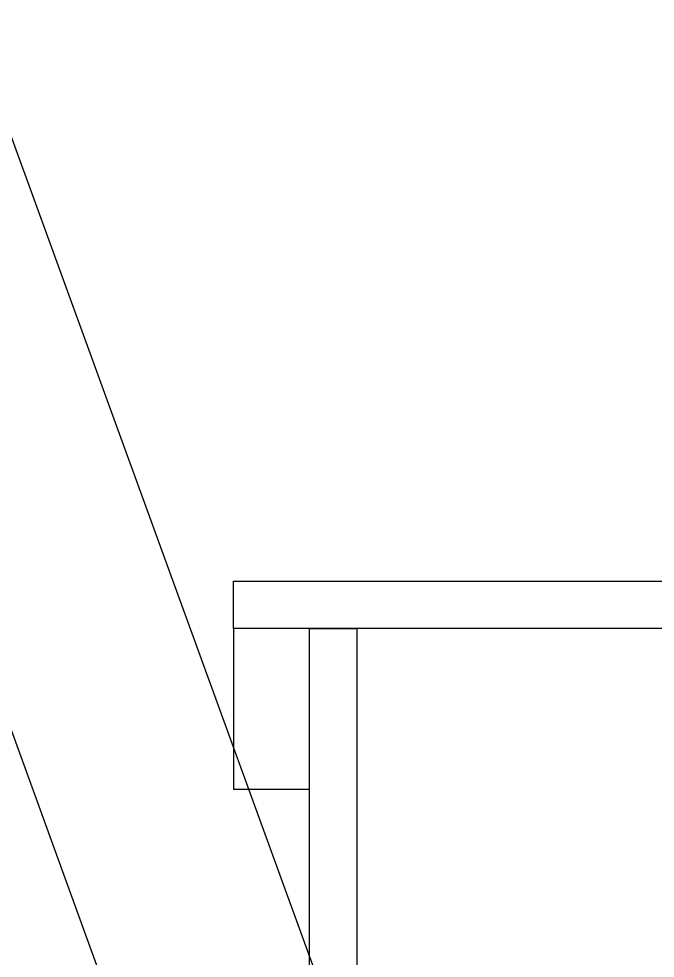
# Model space of a CAD drawing. Header units: inches. Extents: x -233729 to 737493, y -275239 to 196021.
# Drawn here: x 487271 to 487647, y 19148 to 19703 of the extents above; entities that cross this region are included whole.
import ezdxf

# ---------------------------------------------------------------- set-up
doc = ezdxf.new("R2010")
doc.units = ezdxf.units.IN
doc.header["$MEASUREMENT"] = 0
doc.layers.add('P_AX', color=7, linetype='Continuous')
doc.layers.add('Sezioni', color=7, linetype='Continuous')

# ---------------------------------------------------------------- blocks, each defined once
blk = doc.blocks.new('A$C48CB4C16')
at = {"layer": 'P_AX', "color": 6, "linetype": 'Continuous'}
for p, q in [((3272.09, 851.11, 710.66), (4039.19, 2958.71, 710.66)), ((4151.95, 2917.67, 710.66), (3383.77, 807.1, 710.66))]:
    blk.add_line(p, q, dxfattribs=at)
at = {"layer": 'P_AX', "color": 6}
blk.add_circle((4100.56, 4905.53, 710.66), 4100.56, dxfattribs=at)
blk = doc.blocks.new('A$C359573D4')
at = {"layer": 'Sezioni'}
for points in [[(73, 858), (45, 858), (45, 28), (73, 28)], [(0, 123), (45, 123), (45, 28), (0, 28)], [(3442, 28), (0, 28), (0, 0), (3442, 0)]]:
    blk.add_lwpolyline(points, close=True, dxfattribs=at)

msp = doc.modelspace()

# ---------------------------------------------------------------- block references
at = {"color": 1, "xscale": -1, "rotation": 180}
msp.add_blockref('A$C48CB4C16', (483703.87457, 20931.61615, -710.66459), dxfattribs=at)
at = {"xscale": -1, "rotation": 180}
msp.add_blockref('A$C359573D4', (487397.5864, 19371.08573), dxfattribs=at)

doc.saveas('drawing.dxf')
